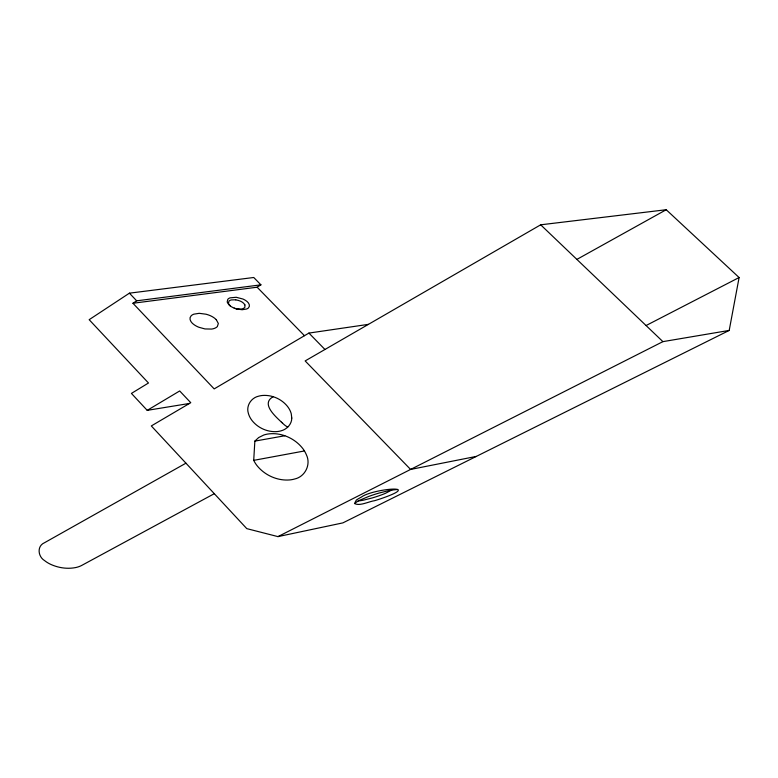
<?xml version="1.0" encoding="UTF-8"?>
<svg xmlns="http://www.w3.org/2000/svg" width="778" height="778" viewBox="0 0 778 778"><rect width="100%" height="100%" fill="white"/><g stroke="black" fill="none" stroke-linecap="round" stroke-linejoin="round"><path stroke-width="1.17" d="M253.716 460.352L254.853 441.116L258.656 437.567L263.693 435.058A17.476 10.095 0 0 1 267.525 434.075C280.829 431.965 294.881 438.179 302.982 448.789A63.728 36.799 0 0 1 306.406 454.858C311.171 464.544 305.073 476.856 294.522 479.034A17.281 9.978 0 0 1 289.747 479.929C277.532 480.96 265.055 475.387 257.294 465.964A63.397 36.605 0 0 1 253.725 460.352L304.441 450.958M368.422 324.358L308.915 333.081L214.183 388.903L132.941 303.264L257.119 287.208L260.922 284.836L253.754 277.493L129.411 293.17L89.159 319.69L148.481 383L131.424 393.415L147.217 410.356L179.689 390.955L190.756 402.703L151.311 425.936L246.791 528.632L277.96 536.616L342.884 522.884L729.2 330.426L739.1 277.532L666.211 209.729L540.681 224.813L305.151 360.924L410.599 469.435L476.311 456.414M354.505 503.512C359.689 506.429 368.587 501.547 374.597 500.692A132.007 76.215 0 0 0 383.34 497.832C423.485 483.576 371.174 489.294 361.371 497.103A53.322 30.789 0 0 0 356.324 500.069L354.505 503.512L358.522 500.721L368.83 496.403A131.064 75.67 0 0 1 379.012 493.067L390.488 490.189L397.684 489.469M391.908 489.926L385.538 493.281A79.259 45.756 0 0 1 382.299 494.575L381.142 495.012A106.129 61.277 0 0 1 372.04 497.998L363.676 500.108A29.165 16.844 0 0 1 359.611 500.799L358.211 500.886M132.941 303.264L136.675 300.823L260.922 284.836M273.204 396.712C260.698 403.49 275.091 416.055 281.159 421.88M185.942 463.182L44.531 542.713C36.634 546.039 37.996 556.747 44.647 560.646A33.59 19.392 0 0 0 50.93 564.468C58.564 567.891 67.258 569.185 75.515 567.59A17.943 10.357 0 0 0 81.719 565.421L214.3 493.68M576.877 259.405L666.211 209.729M646.071 325.535L739.1 277.532M277.96 536.616L662.914 341.639L729.2 330.426M254.853 441.116L284.816 435.758M147.217 410.356L189.482 403.451M235.753 299.783L231.251 299.929A4.814 2.781 0 0 0 228.995 301.076L228.401 303.488L230.463 306.133M236.687 308.954L242.114 309.732L246.636 309.002A6.185 3.569 0 0 0 248.454 307.894C250.973 305.384 248.075 301.903 245.731 300.541A18.468 10.659 0 0 0 242.94 299.034L236.24 297.274L230.035 297.857A6.243 3.598 0 0 0 227.789 299.336L227.186 302.029L228.868 304.781A17.894 10.328 0 0 0 236.697 308.944M540.681 224.813L662.914 341.639M282.395 423.125L281.364 422.094M308.915 333.081L324.951 349.478M257.119 287.208L304.47 335.697M129.411 293.17L136.675 300.823M216.265 319.641L218.336 323.502L217.325 326.595A8.655 4.999 0 0 1 211.665 329.065L204.974 328.938L198.886 327.266A22.854 13.197 0 0 1 194.014 324.64C191.271 322.909 188.257 318.747 191.135 315.819A8.13 4.697 0 0 1 193.926 314.147L199.207 313.32L206.053 314.215A22.066 12.74 0 0 1 216.235 319.651M244.934 304.85L244.895 307.222A5.154 2.976 0 0 1 240.499 309.099L236.463 308.788A12.37 7.148 0 0 1 234.227 308.146M235.724 299.87A12.487 7.216 0 0 1 244.846 304.869M287.743 427.093A24.77 14.296 0 0 1 282.55 423.086M291.779 418.049C291.799 424.156 286.917 429.31 281.189 430.798A13.683 7.897 0 0 1 275.859 431.654C266.815 431.916 257.742 427.696 252.101 420.616A49.043 28.309 0 0 1 248.328 413.186C245.955 405.795 251.216 397.772 258.636 396.177A13.644 7.877 0 0 1 262.4 395.477C271.833 394.689 281.49 398.968 287.422 406.32A49.033 28.309 0 0 1 291.244 413.74L291.779 418.049"/></g></svg>
